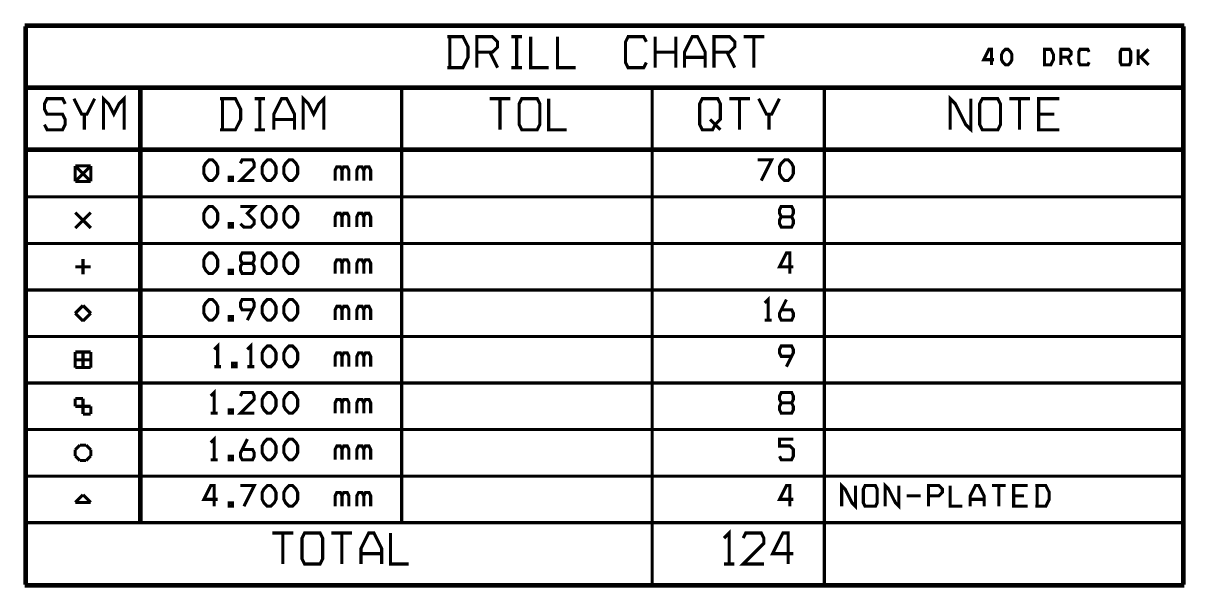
# Model space of a CAD drawing. Extents: x 0 to 95, y -50 to 50.
# Drawn here: x -0.3 to 94.9, y -49.8 to -3.6 of the extents above; entities that cross this region are included whole.
import ezdxf

# ---------------------------------------------------------------- set-up
doc = ezdxf.new("R2010")
doc.units = 0
doc.header["$MEASUREMENT"] = 0
doc.layers.add('23-326-0_DRD', color=2, linetype='CONTINUOUS')

msp = doc.modelspace()

# ---------------------------------------------------------------- linework, layer by layer
at = {"layer": '23-326-0_DRD', "const_width": 0.254}
for points in [[(94.742, -3.683), (-0.127, -3.683)], [(-0.127, -49.53), (-0.127, -3.81)], [(94.615, -3.81), (0, -3.81)], [(0, -49.53), (0, -3.81)], [(94.615, -49.53), (94.615, -3.81)], [(94.742, -49.53), (94.742, -3.81)], [(34.44748, -7.19582), (35.71748, -7.19582), (36.14166, -6.35), (36.14166, -5.50418), (35.71748, -4.65582), (34.44748, -4.65582)], [(34.66084, -7.19582), (34.66084, -4.65582)], [(36.86048, -5.92582), (38.13048, -5.92582), (38.55466, -5.50418), (38.55466, -5.08), (38.13048, -4.65582), (36.86048, -4.65582), (36.86048, -7.19582)], [(40.54348, -4.65582), (39.69766, -4.65582)], [(40.12184, -7.19582), (40.12184, -4.65582)], [(42.74566, -7.19582), (41.26484, -7.19582), (41.26484, -4.65582)], [(44.94784, -7.19582), (43.46448, -7.19582), (43.46448, -4.65582)], [(50.72634, -6.77418), (50.51298, -7.19582), (49.24298, -7.19582), (49.03216, -6.77418), (49.03216, -5.08), (49.24298, -4.65582), (50.51298, -4.65582), (50.72634, -5.08)], [(51.44516, -7.19582), (51.44516, -4.65582)], [(53.13934, -7.19582), (53.13934, -4.65582)], [(55.55234, -7.19582), (55.55234, -5.92582), (54.91734, -4.65582), (54.49316, -4.65582), (53.85816, -5.92582), (53.85816, -7.19582)], [(56.27116, -5.92582), (57.54116, -5.92582), (57.96534, -5.50418), (57.96534, -5.08), (57.54116, -4.65582), (56.27116, -4.65582), (56.27116, -7.19582)], [(60.37834, -4.65582), (58.68416, -4.65582)], [(59.52998, -7.19582), (59.52998, -4.65582)], [(79.1845, -6.5405), (78.33868, -6.5405), (78.76032, -5.69468), (78.97368, -5.69468), (78.97368, -6.96468)], [(80.11668, -6.96468), (79.90332, -6.75132), (79.79918, -6.5405), (79.79918, -6.11632), (79.90332, -5.9055), (80.11668, -5.69468), (80.3275, -5.69468), (80.53832, -5.9055), (80.645, -6.11632), (80.645, -6.5405), (80.53832, -6.75132), (80.3275, -6.96468), (80.11668, -6.96468)], [(83.19516, -6.96468), (83.83016, -6.96468), (84.04098, -6.5405), (84.04098, -6.11632), (83.83016, -5.69468), (83.19516, -5.69468)], [(83.30184, -6.96468), (83.30184, -5.69468)], [(84.65566, -6.32968), (85.29066, -6.32968), (85.50148, -6.11632), (85.50148, -5.9055), (85.29066, -5.69468), (84.65566, -5.69468), (84.65566, -6.96468)], [(86.96198, -6.75132), (86.85784, -6.96468), (86.22284, -6.96468), (86.11616, -6.75132), (86.11616, -5.9055), (86.22284, -5.69468), (86.85784, -5.69468), (86.96198, -5.9055)], [(89.61882, -6.96468), (89.51468, -6.75132), (89.51468, -5.9055), (89.61882, -5.69468), (90.25382, -5.69468), (90.3605, -5.9055), (90.3605, -6.75132), (90.25382, -6.96468), (89.61882, -6.96468)], [(90.97518, -5.69468), (90.97518, -6.96468)], [(91.821, -6.96468), (91.186, -6.32968), (91.821, -5.69468)], [(37.91966, -5.92582), (38.55466, -7.19582)], [(53.13934, -5.92582), (51.44516, -5.92582)], [(55.55234, -6.35), (53.85816, -6.35)], [(57.33034, -5.92582), (57.96534, -7.19582)], [(85.18398, -6.32968), (85.50148, -6.96468)], [(40.54348, -7.19582), (39.69766, -7.19582)], [(94.615, -8.763), (0, -8.763)], [(94.615, -8.89), (0, -8.89)], [(8.001, -12.27582), (8.001, -9.73582), (7.57682, -10.16), (7.15518, -11.00582), (6.731, -10.16), (6.30682, -9.73582), (6.30682, -12.27582)], [(9.271, -44.45), (9.271, -8.89)], [(9.398, -44.45), (9.398, -8.89)], [(24.35098, -12.27582), (24.35098, -9.73582), (23.92934, -10.16), (23.50516, -11.00582), (23.08098, -10.16), (22.65934, -9.73582), (22.65934, -12.27582)], [(30.71368, -44.45), (30.71368, -8.89)], [(51.20132, -49.53), (51.20132, -8.89)], [(65.29832, -49.53), (65.29832, -8.89)], [(77.28966, -9.73582), (77.28966, -12.27582), (76.86548, -11.85418), (76.01966, -10.16), (75.59548, -9.73582), (75.59548, -12.27582)], [(3.175, -10.16), (2.96418, -9.73582), (1.69418, -9.73582), (1.48082, -10.16), (1.48082, -10.58418), (1.69418, -11.00582), (2.96418, -11.00582), (3.175, -11.43), (3.175, -11.85418), (2.96418, -12.27582), (1.69418, -12.27582), (1.48082, -11.85418)], [(5.588, -9.73582), (4.953, -11.00582), (4.52882, -11.00582), (3.89382, -9.73582)], [(15.84198, -12.27582), (17.11198, -12.27582), (17.53616, -11.43), (17.53616, -10.58418), (17.11198, -9.73582), (15.84198, -9.73582)], [(16.05534, -12.27582), (16.05534, -9.73582)], [(19.52498, -9.73582), (18.67916, -9.73582)], [(19.10334, -12.27582), (19.10334, -9.73582)], [(21.93798, -12.27582), (21.93798, -11.00582), (21.30298, -9.73582), (20.88134, -9.73582), (20.24634, -11.00582), (20.24634, -12.27582)], [(39.60368, -9.73582), (37.9095, -9.73582)], [(38.75532, -12.27582), (38.75532, -9.73582)], [(40.53332, -12.27582), (40.3225, -11.85418), (40.3225, -10.16), (40.53332, -9.73582), (41.80332, -9.73582), (42.01668, -10.16), (42.01668, -11.85418), (41.80332, -12.27582), (40.53332, -12.27582)], [(44.21632, -12.27582), (42.7355, -12.27582), (42.7355, -9.73582)], [(55.09768, -11.85418), (55.3085, -12.27582), (56.15432, -12.27582), (56.36768, -11.85418), (56.78932, -11.43), (56.78932, -10.16), (56.5785, -9.73582), (55.3085, -9.73582), (55.09768, -10.16), (55.09768, -11.85418)], [(59.20232, -9.73582), (57.51068, -9.73582)], [(58.3565, -12.27582), (58.3565, -9.73582)], [(61.61532, -9.73582), (60.98032, -11.00582), (60.55868, -11.00582), (59.92368, -9.73582)], [(78.22184, -12.27582), (78.00848, -11.85418), (78.00848, -10.16), (78.22184, -9.73582), (79.49184, -9.73582), (79.70266, -10.16), (79.70266, -11.85418), (79.49184, -12.27582), (78.22184, -12.27582)], [(82.11566, -9.73582), (80.42148, -9.73582)], [(81.26984, -12.27582), (81.26984, -9.73582)], [(84.52866, -12.27582), (82.83448, -12.27582), (82.83448, -9.73582), (84.52866, -9.73582)], [(4.74218, -12.27582), (4.74218, -11.00582)], [(21.93798, -11.43), (20.24634, -11.43)], [(55.9435, -11.43), (56.78932, -12.27582)], [(60.7695, -12.27582), (60.7695, -11.00582)], [(84.10448, -11.00582), (82.83448, -11.00582)], [(19.52498, -12.27582), (18.67916, -12.27582)], [(94.615, -13.843), (0, -13.843)], [(94.615, -13.97), (0, -13.97)], [(4.0005, -15.24), (4.0005, -16.51)], [(5.2705, -15.24), (4.0005, -15.24)], [(5.2705, -15.24), (4.0005, -16.51)], [(5.2705, -16.51), (4.0005, -15.24)], [(5.2705, -16.51), (5.2705, -15.24)], [(14.95044, -16.43888), (14.6685, -16.15694), (14.52626, -15.875), (14.52626, -15.31112), (14.6685, -15.02918), (14.95044, -14.74724), (15.23238, -14.74724), (15.51432, -15.02918), (15.65656, -15.31112), (15.65656, -15.875), (15.51432, -16.15694), (15.23238, -16.43888), (14.95044, -16.43888)], [(18.64868, -16.43888), (17.51838, -16.43888), (18.64868, -15.31112), (18.64868, -15.02918), (18.50644, -14.74724), (17.66062, -14.74724), (17.51838, -15.02918)], [(19.72056, -16.43888), (19.43862, -16.15694), (19.29638, -15.875), (19.29638, -15.31112), (19.43862, -15.02918), (19.72056, -14.74724), (20.0025, -14.74724), (20.28444, -15.02918), (20.42668, -15.31112), (20.42668, -15.875), (20.28444, -16.15694), (20.0025, -16.43888), (19.72056, -16.43888)], [(21.49856, -16.43888), (21.21662, -16.15694), (21.07438, -15.875), (21.07438, -15.31112), (21.21662, -15.02918), (21.49856, -14.74724), (21.7805, -14.74724), (22.06244, -15.02918), (22.20468, -15.31112), (22.20468, -15.875), (22.06244, -16.15694), (21.7805, -16.43888), (21.49856, -16.43888)], [(26.39568, -16.43888), (26.39568, -15.59306), (26.25344, -15.31112), (25.9715, -15.31112), (25.82926, -15.59306), (25.68956, -15.31112), (25.40762, -15.31112), (25.26538, -15.59306), (25.26538, -16.43888)], [(28.17368, -16.43888), (28.17368, -15.59306), (28.03144, -15.31112), (27.7495, -15.31112), (27.60726, -15.59306), (27.46756, -15.31112), (27.18562, -15.31112), (27.04338, -15.59306), (27.04338, -16.43888)], [(60.1345, -16.43888), (60.98032, -14.74724), (59.85256, -14.74724)], [(62.0522, -16.43888), (61.77026, -16.15694), (61.63056, -15.875), (61.63056, -15.31112), (61.77026, -15.02918), (62.0522, -14.74724), (62.33668, -14.74724), (62.61862, -15.02918), (62.75832, -15.31112), (62.75832, -15.875), (62.61862, -16.15694), (62.33668, -16.43888), (62.0522, -16.43888)], [(16.58874, -16.43888), (16.87068, -16.43888), (16.87068, -16.15694), (16.58874, -16.15694), (16.58874, -16.43888)], [(25.82926, -16.43888), (25.82926, -15.59306)], [(27.60726, -16.43888), (27.60726, -15.59306)], [(4.0005, -16.51), (5.2705, -16.51)], [(94.615, -17.78), (0, -17.78)], [(5.2705, -19.05), (4.0005, -20.32)], [(5.2705, -20.32), (4.0005, -19.05)], [(14.95044, -20.24888), (14.6685, -19.96694), (14.52626, -19.685), (14.52626, -19.12112), (14.6685, -18.83918), (14.95044, -18.55724), (15.23238, -18.55724), (15.51432, -18.83918), (15.65656, -19.12112), (15.65656, -19.685), (15.51432, -19.96694), (15.23238, -20.24888), (14.95044, -20.24888)], [(17.51838, -19.96694), (17.80032, -20.24888), (18.3642, -20.24888), (18.64868, -19.96694), (18.64868, -19.685), (18.08226, -19.12112), (18.64868, -18.55724), (17.51838, -18.55724)], [(19.72056, -20.24888), (19.43862, -19.96694), (19.29638, -19.685), (19.29638, -19.12112), (19.43862, -18.83918), (19.72056, -18.55724), (20.0025, -18.55724), (20.28444, -18.83918), (20.42668, -19.12112), (20.42668, -19.685), (20.28444, -19.96694), (20.0025, -20.24888), (19.72056, -20.24888)], [(21.49856, -20.24888), (21.21662, -19.96694), (21.07438, -19.685), (21.07438, -19.12112), (21.21662, -18.83918), (21.49856, -18.55724), (21.7805, -18.55724), (22.06244, -18.83918), (22.20468, -19.12112), (22.20468, -19.685), (22.06244, -19.96694), (21.7805, -20.24888), (21.49856, -20.24888)], [(26.39568, -20.24888), (26.39568, -19.40306), (26.25344, -19.12112), (25.9715, -19.12112), (25.82926, -19.40306), (25.68956, -19.12112), (25.40762, -19.12112), (25.26538, -19.40306), (25.26538, -20.24888)], [(28.17368, -20.24888), (28.17368, -19.40306), (28.03144, -19.12112), (27.7495, -19.12112), (27.60726, -19.40306), (27.46756, -19.12112), (27.18562, -19.12112), (27.04338, -19.40306), (27.04338, -20.24888)], [(62.61862, -19.40306), (62.75832, -19.12112), (62.75832, -18.83918), (62.61862, -18.55724), (61.77026, -18.55724), (61.63056, -18.83918), (61.63056, -19.12112), (61.77026, -19.40306), (62.61862, -19.40306), (62.75832, -19.685), (62.75832, -19.96694), (62.61862, -20.24888), (61.77026, -20.24888), (61.63056, -19.96694), (61.63056, -19.685), (61.77026, -19.40306)], [(16.58874, -20.24888), (16.87068, -20.24888), (16.87068, -19.96694), (16.58874, -19.96694), (16.58874, -20.24888)], [(25.82926, -20.24888), (25.82926, -19.40306)], [(27.60726, -20.24888), (27.60726, -19.40306)], [(94.615, -21.59), (0, -21.59)], [(4.6355, -22.86), (4.6355, -24.13)], [(14.95044, -24.05888), (14.6685, -23.77694), (14.52626, -23.495), (14.52626, -22.93112), (14.6685, -22.64918), (14.95044, -22.36724), (15.23238, -22.36724), (15.51432, -22.64918), (15.65656, -22.93112), (15.65656, -23.495), (15.51432, -23.77694), (15.23238, -24.05888), (14.95044, -24.05888)], [(18.50644, -23.21306), (18.64868, -22.93112), (18.64868, -22.64918), (18.50644, -22.36724), (17.66062, -22.36724), (17.51838, -22.64918), (17.51838, -22.93112), (17.66062, -23.21306), (18.50644, -23.21306), (18.64868, -23.495), (18.64868, -23.77694), (18.50644, -24.05888), (17.66062, -24.05888), (17.51838, -23.77694), (17.51838, -23.495), (17.66062, -23.21306)], [(19.72056, -24.05888), (19.43862, -23.77694), (19.29638, -23.495), (19.29638, -22.93112), (19.43862, -22.64918), (19.72056, -22.36724), (20.0025, -22.36724), (20.28444, -22.64918), (20.42668, -22.93112), (20.42668, -23.495), (20.28444, -23.77694), (20.0025, -24.05888), (19.72056, -24.05888)], [(21.49856, -24.05888), (21.21662, -23.77694), (21.07438, -23.495), (21.07438, -22.93112), (21.21662, -22.64918), (21.49856, -22.36724), (21.7805, -22.36724), (22.06244, -22.64918), (22.20468, -22.93112), (22.20468, -23.495), (22.06244, -23.77694), (21.7805, -24.05888), (21.49856, -24.05888)], [(26.39568, -24.05888), (26.39568, -23.21306), (26.25344, -22.93112), (25.9715, -22.93112), (25.82926, -23.21306), (25.68956, -22.93112), (25.40762, -22.93112), (25.26538, -23.21306), (25.26538, -24.05888)], [(28.17368, -24.05888), (28.17368, -23.21306), (28.03144, -22.93112), (27.7495, -22.93112), (27.60726, -23.21306), (27.46756, -22.93112), (27.18562, -22.93112), (27.04338, -23.21306), (27.04338, -24.05888)], [(62.75832, -23.495), (61.63056, -23.495), (62.19444, -22.36724), (62.47638, -22.36724), (62.47638, -24.05888)], [(5.2705, -23.495), (4.0005, -23.495)], [(16.58874, -24.05888), (16.87068, -24.05888), (16.87068, -23.77694), (16.58874, -23.77694), (16.58874, -24.05888)], [(25.82926, -24.05888), (25.82926, -23.21306)], [(27.60726, -24.05888), (27.60726, -23.21306)], [(94.615, -25.4), (0, -25.4)], [(4.6355, -26.67), (4.0005, -27.305)], [(5.2705, -27.305), (4.6355, -26.67)], [(14.95044, -27.86888), (14.6685, -27.58694), (14.52626, -27.305), (14.52626, -26.74112), (14.6685, -26.45918), (14.95044, -26.17724), (15.23238, -26.17724), (15.51432, -26.45918), (15.65656, -26.74112), (15.65656, -27.305), (15.51432, -27.58694), (15.23238, -27.86888), (14.95044, -27.86888)], [(18.50644, -27.02306), (17.66062, -27.02306), (17.51838, -26.74112), (17.51838, -26.45918), (17.66062, -26.17724), (18.50644, -26.17724), (18.64868, -26.45918), (18.64868, -26.74112), (18.08226, -27.86888)], [(19.72056, -27.86888), (19.43862, -27.58694), (19.29638, -27.305), (19.29638, -26.74112), (19.43862, -26.45918), (19.72056, -26.17724), (20.0025, -26.17724), (20.28444, -26.45918), (20.42668, -26.74112), (20.42668, -27.305), (20.28444, -27.58694), (20.0025, -27.86888), (19.72056, -27.86888)], [(21.49856, -27.86888), (21.21662, -27.58694), (21.07438, -27.305), (21.07438, -26.74112), (21.21662, -26.45918), (21.49856, -26.17724), (21.7805, -26.17724), (22.06244, -26.45918), (22.20468, -26.74112), (22.20468, -27.305), (22.06244, -27.58694), (21.7805, -27.86888), (21.49856, -27.86888)], [(26.39568, -27.86888), (26.39568, -27.02306), (26.25344, -26.74112), (25.9715, -26.74112), (25.82926, -27.02306), (25.68956, -26.74112), (25.40762, -26.74112), (25.26538, -27.02306), (25.26538, -27.86888)], [(28.17368, -27.86888), (28.17368, -27.02306), (28.03144, -26.74112), (27.7495, -26.74112), (27.60726, -27.02306), (27.46756, -26.74112), (27.18562, -26.74112), (27.04338, -27.02306), (27.04338, -27.86888)], [(60.69838, -27.86888), (60.69838, -26.17724), (60.41644, -26.45918)], [(61.77026, -27.02306), (62.61862, -27.02306), (62.75832, -27.305), (62.75832, -27.58694), (62.61862, -27.86888), (61.77026, -27.86888), (61.63056, -27.58694), (61.63056, -27.305), (62.19444, -26.17724)], [(4.0005, -27.305), (4.6355, -27.94)], [(4.6355, -27.94), (5.2705, -27.305)], [(16.58874, -27.86888), (16.87068, -27.86888), (16.87068, -27.58694), (16.58874, -27.58694), (16.58874, -27.86888)], [(25.82926, -27.86888), (25.82926, -27.02306)], [(27.60726, -27.86888), (27.60726, -27.02306)], [(60.98032, -27.86888), (60.41644, -27.86888)], [(94.615, -29.21), (0, -29.21)], [(4.0005, -30.48), (4.0005, -31.75)], [(5.2705, -30.48), (4.0005, -30.48)], [(4.6355, -30.48), (4.6355, -31.75)], [(5.2705, -31.75), (5.2705, -30.48)], [(15.65656, -31.67888), (15.65656, -29.98724), (15.37462, -30.26918)], [(18.3642, -31.67888), (18.3642, -29.98724), (18.08226, -30.26918)], [(19.72056, -31.67888), (19.43862, -31.39694), (19.29638, -31.115), (19.29638, -30.55112), (19.43862, -30.26918), (19.72056, -29.98724), (20.0025, -29.98724), (20.28444, -30.26918), (20.42668, -30.55112), (20.42668, -31.115), (20.28444, -31.39694), (20.0025, -31.67888), (19.72056, -31.67888)], [(21.49856, -31.67888), (21.21662, -31.39694), (21.07438, -31.115), (21.07438, -30.55112), (21.21662, -30.26918), (21.49856, -29.98724), (21.7805, -29.98724), (22.06244, -30.26918), (22.20468, -30.55112), (22.20468, -31.115), (22.06244, -31.39694), (21.7805, -31.67888), (21.49856, -31.67888)], [(26.39568, -31.67888), (26.39568, -30.83306), (26.25344, -30.55112), (25.9715, -30.55112), (25.82926, -30.83306), (25.68956, -30.55112), (25.40762, -30.55112), (25.26538, -30.83306), (25.26538, -31.67888)], [(28.17368, -31.67888), (28.17368, -30.83306), (28.03144, -30.55112), (27.7495, -30.55112), (27.60726, -30.83306), (27.46756, -30.55112), (27.18562, -30.55112), (27.04338, -30.83306), (27.04338, -31.67888)], [(62.61862, -30.83306), (61.77026, -30.83306), (61.63056, -30.55112), (61.63056, -30.26918), (61.77026, -29.98724), (62.61862, -29.98724), (62.75832, -30.26918), (62.75832, -30.55112), (62.19444, -31.67888)], [(5.2705, -31.115), (4.0005, -31.115)], [(16.87068, -31.67888), (17.15262, -31.67888), (17.15262, -31.39694), (16.87068, -31.39694), (16.87068, -31.67888)], [(25.82926, -31.67888), (25.82926, -30.83306)], [(27.60726, -31.67888), (27.60726, -30.83306)], [(4.0005, -31.75), (5.2705, -31.75)], [(15.9385, -31.67888), (15.37462, -31.67888)], [(18.64868, -31.67888), (18.08226, -31.67888)], [(94.615, -33.02), (0, -33.02)], [(4.0005, -34.29), (4.0005, -34.925)], [(4.6355, -34.29), (4.0005, -34.29)], [(4.6355, -35.56), (4.6355, -34.29)], [(15.37462, -35.48888), (15.37462, -33.79724), (15.09268, -34.07918)], [(18.64868, -35.48888), (17.51838, -35.48888), (18.64868, -34.36112), (18.64868, -34.07918), (18.50644, -33.79724), (17.66062, -33.79724), (17.51838, -34.07918)], [(19.72056, -35.48888), (19.43862, -35.20694), (19.29638, -34.925), (19.29638, -34.36112), (19.43862, -34.07918), (19.72056, -33.79724), (20.0025, -33.79724), (20.28444, -34.07918), (20.42668, -34.36112), (20.42668, -34.925), (20.28444, -35.20694), (20.0025, -35.48888), (19.72056, -35.48888)], [(21.49856, -35.48888), (21.21662, -35.20694), (21.07438, -34.925), (21.07438, -34.36112), (21.21662, -34.07918), (21.49856, -33.79724), (21.7805, -33.79724), (22.06244, -34.07918), (22.20468, -34.36112), (22.20468, -34.925), (22.06244, -35.20694), (21.7805, -35.48888), (21.49856, -35.48888)], [(26.39568, -35.48888), (26.39568, -34.64306), (26.25344, -34.36112), (25.9715, -34.36112), (25.82926, -34.64306), (25.68956, -34.36112), (25.40762, -34.36112), (25.26538, -34.64306), (25.26538, -35.48888)], [(28.17368, -35.48888), (28.17368, -34.64306), (28.03144, -34.36112), (27.7495, -34.36112), (27.60726, -34.64306), (27.46756, -34.36112), (27.18562, -34.36112), (27.04338, -34.64306), (27.04338, -35.48888)], [(62.61862, -34.64306), (62.75832, -34.36112), (62.75832, -34.07918), (62.61862, -33.79724), (61.77026, -33.79724), (61.63056, -34.07918), (61.63056, -34.36112), (61.77026, -34.64306), (62.61862, -34.64306), (62.75832, -34.925), (62.75832, -35.20694), (62.61862, -35.48888), (61.77026, -35.48888), (61.63056, -35.20694), (61.63056, -34.925), (61.77026, -34.64306)], [(4.0005, -34.925), (5.2705, -34.925)], [(5.2705, -34.925), (5.2705, -35.56)], [(16.58874, -35.48888), (16.87068, -35.48888), (16.87068, -35.20694), (16.58874, -35.20694), (16.58874, -35.48888)], [(25.82926, -35.48888), (25.82926, -34.64306)], [(27.60726, -35.48888), (27.60726, -34.64306)], [(5.2705, -35.56), (4.6355, -35.56)], [(15.65656, -35.48888), (15.09268, -35.48888)], [(94.615, -36.83), (0, -36.83)], [(4.3815, -38.1), (4.0005, -38.481)], [(4.8895, -38.1), (4.3815, -38.1)], [(5.2705, -38.481), (4.8895, -38.1)], [(15.37462, -39.29888), (15.37462, -37.60724), (15.09268, -37.88918)], [(17.66062, -38.45306), (18.50644, -38.45306), (18.64868, -38.735), (18.64868, -39.01694), (18.50644, -39.29888), (17.66062, -39.29888), (17.51838, -39.01694), (17.51838, -38.735), (18.08226, -37.60724)], [(19.72056, -39.29888), (19.43862, -39.01694), (19.29638, -38.735), (19.29638, -38.17112), (19.43862, -37.88918), (19.72056, -37.60724), (20.0025, -37.60724), (20.28444, -37.88918), (20.42668, -38.17112), (20.42668, -38.735), (20.28444, -39.01694), (20.0025, -39.29888), (19.72056, -39.29888)], [(21.49856, -39.29888), (21.21662, -39.01694), (21.07438, -38.735), (21.07438, -38.17112), (21.21662, -37.88918), (21.49856, -37.60724), (21.7805, -37.60724), (22.06244, -37.88918), (22.20468, -38.17112), (22.20468, -38.735), (22.06244, -39.01694), (21.7805, -39.29888), (21.49856, -39.29888)], [(26.39568, -39.29888), (26.39568, -38.45306), (26.25344, -38.17112), (25.9715, -38.17112), (25.82926, -38.45306), (25.68956, -38.17112), (25.40762, -38.17112), (25.26538, -38.45306), (25.26538, -39.29888)], [(28.17368, -39.29888), (28.17368, -38.45306), (28.03144, -38.17112), (27.7495, -38.17112), (27.60726, -38.45306), (27.46756, -38.17112), (27.18562, -38.17112), (27.04338, -38.45306), (27.04338, -39.29888)], [(61.63056, -39.01694), (61.77026, -39.29888), (62.61862, -39.29888), (62.75832, -39.01694), (62.75832, -38.45306), (62.47638, -38.17112), (61.63056, -38.17112), (61.63056, -37.60724), (62.75832, -37.60724)], [(4.0005, -38.481), (4.0005, -38.989)], [(4.0005, -38.989), (4.3815, -39.37)], [(4.8895, -39.37), (5.2705, -38.989)], [(5.2705, -38.989), (5.2705, -38.481)], [(16.58874, -39.29888), (16.87068, -39.29888), (16.87068, -39.01694), (16.58874, -39.01694), (16.58874, -39.29888)], [(25.82926, -39.29888), (25.82926, -38.45306)], [(27.60726, -39.29888), (27.60726, -38.45306)], [(4.3815, -39.37), (4.8895, -39.37)], [(15.65656, -39.29888), (15.09268, -39.29888)], [(94.615, -40.64), (0, -40.64)], [(15.65656, -42.545), (14.52626, -42.545), (15.09268, -41.41724), (15.37462, -41.41724), (15.37462, -43.10888)], [(17.80032, -43.10888), (18.64868, -41.41724), (17.51838, -41.41724)], [(19.72056, -43.10888), (19.43862, -42.82694), (19.29638, -42.545), (19.29638, -41.98112), (19.43862, -41.69918), (19.72056, -41.41724), (20.0025, -41.41724), (20.28444, -41.69918), (20.42668, -41.98112), (20.42668, -42.545), (20.28444, -42.82694), (20.0025, -43.10888), (19.72056, -43.10888)], [(21.49856, -43.10888), (21.21662, -42.82694), (21.07438, -42.545), (21.07438, -41.98112), (21.21662, -41.69918), (21.49856, -41.41724), (21.7805, -41.41724), (22.06244, -41.69918), (22.20468, -41.98112), (22.20468, -42.545), (22.06244, -42.82694), (21.7805, -43.10888), (21.49856, -43.10888)], [(26.39568, -43.10888), (26.39568, -42.26306), (26.25344, -41.98112), (25.9715, -41.98112), (25.82926, -42.26306), (25.68956, -41.98112), (25.40762, -41.98112), (25.26538, -42.26306), (25.26538, -43.10888)], [(28.17368, -43.10888), (28.17368, -42.26306), (28.03144, -41.98112), (27.7495, -41.98112), (27.60726, -42.26306), (27.46756, -41.98112), (27.18562, -41.98112), (27.04338, -42.26306), (27.04338, -43.10888)], [(62.75832, -42.545), (61.63056, -42.545), (62.19444, -41.41724), (62.47638, -41.41724), (62.47638, -43.10888)], [(67.83832, -41.41724), (67.83832, -43.10888), (67.55638, -42.82694), (66.9925, -41.69918), (66.71056, -41.41724), (66.71056, -43.10888)], [(68.62826, -43.10888), (68.48856, -42.82694), (68.48856, -41.69918), (68.62826, -41.41724), (69.47662, -41.41724), (69.61632, -41.69918), (69.61632, -42.82694), (69.47662, -43.10888), (68.62826, -43.10888)], [(71.39432, -41.41724), (71.39432, -43.10888), (71.11238, -42.82694), (70.5485, -41.69918), (70.26656, -41.41724), (70.26656, -43.10888)], [(73.82256, -42.26306), (74.66838, -42.26306), (74.95032, -41.98112), (74.95032, -41.69918), (74.66838, -41.41724), (73.82256, -41.41724), (73.82256, -43.10888)], [(76.58862, -43.10888), (75.60056, -43.10888), (75.60056, -41.41724)], [(78.36662, -43.10888), (78.36662, -42.26306), (77.94244, -41.41724), (77.6605, -41.41724), (77.23632, -42.26306), (77.23632, -43.10888)], [(80.14462, -41.41724), (79.01432, -41.41724)], [(79.5782, -43.10888), (79.5782, -41.41724)], [(81.92262, -43.10888), (80.79232, -43.10888), (80.79232, -41.41724), (81.92262, -41.41724)], [(82.57032, -43.10888), (83.41614, -43.10888), (83.70062, -42.545), (83.70062, -41.98112), (83.41614, -41.41724), (82.57032, -41.41724)], [(82.71256, -43.10888), (82.71256, -41.41724)], [(4.6355, -42.164), (4.0005, -42.799)], [(4.0005, -42.799), (5.2705, -42.799)], [(5.2705, -42.799), (4.6355, -42.164)], [(16.58874, -43.10888), (16.87068, -43.10888), (16.87068, -42.82694), (16.58874, -42.82694), (16.58874, -43.10888)], [(25.82926, -43.10888), (25.82926, -42.26306)], [(27.60726, -43.10888), (27.60726, -42.26306)], [(73.17232, -42.26306), (72.04456, -42.26306)], [(78.36662, -42.545), (77.23632, -42.545)], [(81.63814, -42.26306), (80.79232, -42.26306)], [(94.615, -44.45), (0, -44.45)], [(21.83384, -45.29582), (20.13966, -45.29582)], [(20.98548, -47.83582), (20.98548, -45.29582)], [(22.76348, -47.83582), (22.55266, -47.41418), (22.55266, -45.72), (22.76348, -45.29582), (24.03348, -45.29582), (24.24684, -45.72), (24.24684, -47.41418), (24.03348, -47.83582), (22.76348, -47.83582)], [(26.65984, -45.29582), (24.96566, -45.29582)], [(25.81148, -47.83582), (25.81148, -45.29582)], [(29.07284, -47.83582), (29.07284, -46.56582), (28.43784, -45.29582), (28.01366, -45.29582), (27.37866, -46.56582), (27.37866, -47.83582)], [(31.27248, -47.83582), (29.79166, -47.83582), (29.79166, -45.29582)], [(57.51068, -47.83582), (57.51068, -45.29582), (57.0865, -45.72)], [(60.34532, -47.83582), (58.65368, -47.83582), (60.34532, -46.14418), (60.34532, -45.72), (60.1345, -45.29582), (58.8645, -45.29582), (58.65368, -45.72)], [(62.75832, -46.99), (61.06668, -46.99), (61.9125, -45.29582), (62.33668, -45.29582), (62.33668, -47.83582)], [(29.07284, -46.99), (27.37866, -46.99)], [(57.93232, -47.83582), (57.0865, -47.83582)], [(94.615, -49.53), (0, -49.53)], [(94.742, -49.657), (-0.127, -49.657)]]:
    msp.add_lwpolyline(points, dxfattribs=at)

doc.saveas('drawing.dxf')
